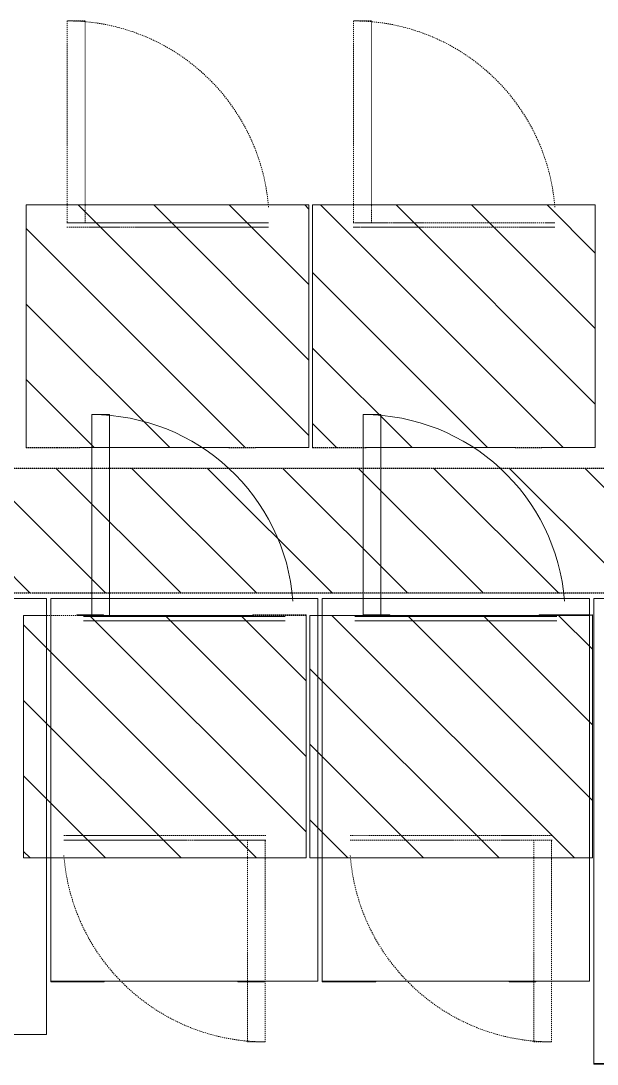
# Model space of a CAD drawing. Header units: inches. Extents: x 12491 to 15223, y 922 to 3433.
# Drawn here: x 14063.3 to 14128, y 1977.2 to 2094.4 of the extents above; entities that cross this region are included whole.
import ezdxf

# ---------------------------------------------------------------- set-up
doc = ezdxf.new("R2010")
doc.units = ezdxf.units.IN
doc.header["$MEASUREMENT"] = 0
doc.linetypes.add('Demolished', pattern=[0.1875, 0.125, -0.0625])
for name, color, linetype, lineweight in [('A-WALL-6', 254, 'Demolished', 9), ('A-WALL-8', 20, 'Demolished', 30), ('A-WALL-PATT-4', 10, 'Demolished', 9), ('M-EQPM-1', 50, 'Continuous', 9), ('M-EQPM-2', 10, 'Demolished', 9), ('M-EQPM-3', 21, 'Demolished', 9), ('M-EQPM-4', 254, 'Demolished', 9)]:
    doc.layers.add(name, color=color, linetype=linetype, lineweight=lineweight)
pattern_1 = [(135, (-12974.194, -2000.327), (-4.2426407, -4.2426407), [])]
pattern_2 = [(135, (-13006.364, -2000.327), (-4.2426407, -4.2426407), [])]
pattern_3 = [(315, (13015.407, 2073.713), (4.2426407, 4.2426407), [])]
pattern_4 = [(315, (12983.236, 2073.713), (4.2426407, 4.2426407), [])]

# ---------------------------------------------------------------- blocks, each defined once
blk = doc.blocks.new('_Stacked Dryer - D6 - DG26CS-906350-DEMO _ NEW PLAN SUPERIMPOSED - 1ST FLOOR')
at = {"layer": 'M-EQPM-2'}
h = blk.add_hatch(dxfattribs=at)
h.set_pattern_fill('FP_29', color=256, style=0, pattern_type=2)
h.set_pattern_definition(pattern_1)
h.paths.add_polyline_path([(-11.51, 0), (20.24, 0), (20.24, 27.25), (-11.51, 27.25), (-11.51, 3.47)], flags=0)
h = blk.add_hatch(dxfattribs=at)
h.set_pattern_fill('FP_29', color=256, style=0, pattern_type=2)
h.set_pattern_definition(pattern_1)
h.paths.add_polyline_path([(20.24, 27.25), (20.24, 27.31), (14.24, 27.31), (14.24, 27.25)], flags=0)
for p, q in [((20.24, 27.25), (-11.51, 27.25)), ((-11.51, 27.25), (-11.51, 0)), ((-11.51, 0), (-11.51, 27.25)), ((-11.51, 27.25), (-8.94, 27.25)), ((-8.44, 27.25), (-5.51, 27.25)), ((-2.51, 27.31), (-5.51, 27.31)), ((-5.51, 27.31), (-5.51, 27.25)), ((-2.51, 27.25), (-5.51, 27.25)), ((-5.51, 27.25), (-2.51, 27.25)), ((-5.51, 27.25), (-2.51, 27.25)), ((-2.51, 27.31), (-2.51, 27.25)), ((-2.51, 27.25), (14.24, 27.25)), ((20.24, 27.31), (14.24, 27.31)), ((14.24, 27.31), (14.24, 27.25)), ((20.24, 27.25), (14.24, 27.25)), ((14.24, 27.25), (20.24, 27.25)), ((14.24, 27.25), (20.24, 27.25)), ((20.24, 27.31), (20.24, 27.25)), ((20.24, 0), (20.24, 27.25)), ((20.24, 27.25), (20.24, 0)), ((-6, 2.5), (-6.98, 2.5)), ((-6.98, 2.5), (-6.73, 2.5)), ((-6.73, 2.5), (-6, 2.5)), ((11.95, 2.5), (-6, 2.5)), ((-6, 2.5), (15.7, 2.5)), ((15.7, 2.5), (11.95, 2.5)), ((15.7, 2), (-6.98, 2)), ((-6.98, 2), (7.86, 2)), ((7.86, 2), (15.7, 2)), ((13.64, 2), (13.64, -20.68)), ((15.64, -20.68), (15.64, 2)), ((-11.51, 0), (20.24, 0)), ((-8.94, 0), (-11.51, 0)), ((-8.94, 0), (-11.39, 0)), ((20.24, 0), (-8.44, 0)), ((20.11, 0), (-8.44, 0)), ((-8.39, 0), (17.11, 0)), ((-4.94, 0), (1.22, 0)), ((13.67, 0), (-4.94, 0)), ((13.67, 0), (-4.94, 0)), ((-4.94, 0), (13.67, 0)), ((1.22, 0), (13.67, 0)), ((-11.51, 0), (-8.94, 0)), ((-11.39, 0), (-8.94, 0)), ((-8.44, 0), (-8.39, 0)), ((-8.44, 0), (20.24, 0)), ((5.42, 0), (-4.94, 0)), ((-4.94, 0), (13.66, 0)), ((13.66, 0), (5.42, 0)), ((17.11, 0), (20.11, 0)), ((13.64, -20.68), (15.64, -20.68))]:
    blk.add_line(p, q, dxfattribs=at)
blk.add_arc((15.64, 2), 22.68, 184.3791, 270, dxfattribs=at)
at = {"layer": 'M-EQPM-3'}
for p, q in [((-5.51, 27.31), (-2.51, 27.31)), ((-5.51, 27.31), (-5.51, 27.25)), ((-2.51, 27.25), (-2.51, 27.31)), ((14.24, 27.31), (20.24, 27.31)), ((14.24, 27.31), (14.24, 27.25)), ((20.24, 27.25), (20.24, 27.31))]:
    blk.add_line(p, q, dxfattribs=at)
at = {"layer": 'M-EQPM-4'}
for p, q in [((-8.94, 27.25), (-8.44, 27.25)), ((-8.44, 0), (-8.94, 0)), ((-8.44, 0), (-8.94, 0)), ((-8.94, 0), (-8.44, 0)), ((-8.94, 0), (-8.44, 0))]:
    blk.add_line(p, q, dxfattribs=at)
blk = doc.blocks.new('_Stacked Dryer - D6 - DG26CS-V24-DEMO _ NEW PLAN SUPERIMPOSED - 1ST FLOOR')
at = {"layer": 'M-EQPM-2'}
h = blk.add_hatch(dxfattribs=at)
h.set_pattern_fill('FP_30', color=256, style=0, pattern_type=2)
h.set_pattern_definition(pattern_2)
h.paths.add_polyline_path([(-7.53, 0), (20.24, 0), (20.24, 27.25), (-11.51, 27.25), (-11.51, 0)], flags=0)
h = blk.add_hatch(dxfattribs=at)
h.set_pattern_fill('FP_30', color=256, style=0, pattern_type=2)
h.set_pattern_definition(pattern_2)
h.paths.add_polyline_path([(14.24, 27.25), (20.24, 27.25), (20.24, 27.31), (14.24, 27.31)], flags=0)
for p, q in [((20.24, 27.25), (-11.51, 27.25)), ((-11.51, 27.25), (-11.51, 0)), ((-11.51, 0), (-11.51, 27.25)), ((-11.51, 27.25), (-10.61, 27.25)), ((-10.11, 27.25), (-5.51, 27.25)), ((-2.51, 27.31), (-5.51, 27.31)), ((-5.51, 27.31), (-5.51, 27.25)), ((-2.51, 27.25), (-5.51, 27.25)), ((-5.51, 27.25), (-2.51, 27.25)), ((-5.51, 27.25), (-2.51, 27.25)), ((-2.51, 27.31), (-2.51, 27.25)), ((-2.51, 27.25), (14.24, 27.25)), ((19.89, 27.31), (14.24, 27.31)), ((14.24, 27.31), (14.24, 27.25)), ((19.89, 27.25), (14.24, 27.25)), ((14.24, 27.25), (19.89, 27.25)), ((14.24, 27.25), (19.89, 27.25)), ((19.89, 27.31), (20.24, 27.31)), ((19.89, 27.25), (20.24, 27.25)), ((19.89, 27.25), (20.24, 27.25)), ((20.24, 27.25), (20.24, 27.31)), ((20.24, 0), (20.24, 27.25)), ((-4.81, 2.5), (-6.98, 2.5)), ((-6.98, 2.5), (-6.73, 2.5)), ((-6.73, 2.5), (3.17, 2.5)), ((15.7, 2.5), (-4.81, 2.5)), ((3.17, 2.5), (15.7, 2.5)), ((5.55, 2), (-6.98, 2)), ((-6.98, 2), (11.95, 2)), ((15.7, 2), (5.55, 2)), ((11.95, 2), (15.7, 2)), ((13.64, 2), (13.64, -20.68)), ((15.64, -20.68), (15.64, 2)), ((-11.51, 0), (20.24, 0)), ((-10.61, 0), (-11.51, 0)), ((-10.61, 0), (-11.39, 0)), ((19.89, 0), (-10.11, 0)), ((19.89, 0), (-10.11, 0)), ((-8.39, 0), (17.11, 0)), ((-4.94, 0), (-2.33, 0)), ((13.67, 0), (-4.94, 0)), ((13.67, 0), (-4.94, 0)), ((-4.94, 0), (13.67, 0)), ((-2.33, 0), (1.22, 0)), ((1.22, 0), (3.3, 0)), ((3.3, 0), (13.67, 0)), ((-11.51, 0), (-10.61, 0)), ((-11.39, 0), (-10.61, 0)), ((-10.11, 0), (-8.39, 0)), ((-10.11, 0), (19.89, 0)), ((13.66, 0), (-4.94, 0)), ((-4.94, 0), (13.66, 0)), ((17.11, 0), (19.89, 0)), ((13.64, -20.68), (15.64, -20.68))]:
    blk.add_line(p, q, dxfattribs=at)
blk.add_arc((15.64, 2), 22.68, 184.3791, 270, dxfattribs=at)
at = {"layer": 'M-EQPM-3'}
for p, q in [((-5.51, 27.31), (-2.51, 27.31)), ((-5.51, 27.31), (-5.51, 27.25)), ((-2.51, 27.25), (-2.51, 27.31)), ((14.24, 27.31), (19.89, 27.31)), ((14.24, 27.31), (14.24, 27.25))]:
    blk.add_line(p, q, dxfattribs=at)
at = {"layer": 'M-EQPM-4'}
for p, q in [((-10.61, 27.25), (-10.11, 27.25)), ((20.24, 27.31), (19.89, 27.31)), ((20.24, 27.25), (19.89, 27.25)), ((20.24, 27.31), (20.24, 27.25)), ((20.24, 27.25), (20.24, 0)), ((-10.11, 0), (-10.61, 0)), ((-10.11, 0), (-10.61, 0)), ((20.24, 0), (19.89, 0)), ((20.11, 0), (19.89, 0)), ((-10.61, 0), (-10.11, 0)), ((-10.61, 0), (-10.11, 0)), ((19.89, 0), (20.11, 0)), ((19.89, 0), (20.24, 0))]:
    blk.add_line(p, q, dxfattribs=at)
blk = doc.blocks.new('_Stacked Dryer - D6 - DG26CS-V26-DEMO _ NEW PLAN SUPERIMPOSED - 1ST FLOOR')
at = {"layer": 'M-EQPM-2'}
h = blk.add_hatch(dxfattribs=at)
h.set_pattern_fill('FP_31', color=256, style=0, pattern_type=2)
h.set_pattern_definition(pattern_3)
h.paths.add_polyline_path([(20.24, 27.25), (-11.51, 27.25), (-11.51, 0), (20.24, 0), (20.24, 13.42)], flags=0)
h = blk.add_hatch(dxfattribs=at)
h.set_pattern_fill('FP_31', color=256, style=0, pattern_type=2)
h.set_pattern_definition(pattern_3)
h.paths.add_polyline_path([(20.24, 27.31), (14.24, 27.31), (14.24, 27.25), (20.24, 27.25)], flags=0)
for p, q in [((20.24, 27.25), (-11.51, 27.25)), ((-11.51, 27.25), (-11.51, 0)), ((-5.51, 27.31), (-2.51, 27.31)), ((-5.51, 27.31), (-5.51, 27.25)), ((-5.51, 27.25), (-2.51, 27.25)), ((-5.51, 27.25), (-2.51, 27.25)), ((-2.51, 27.25), (-2.51, 27.31)), ((14.24, 27.31), (20.24, 27.31)), ((14.24, 27.31), (14.24, 27.25)), ((14.24, 27.25), (20.24, 27.25)), ((14.24, 27.25), (20.24, 27.25)), ((20.24, 27.25), (20.24, 27.31)), ((20.24, 0), (20.24, 27.25)), ((13.64, 2), (13.64, -20.68)), ((15.64, -20.68), (15.64, 2)), ((-11.51, 0), (20.24, 0)), ((13.64, -20.68), (15.64, -20.68))]:
    blk.add_line(p, q, dxfattribs=at)
blk.add_arc((15.64, 2), 22.68, 184.3791, 270, dxfattribs=at)
at = {"layer": 'M-EQPM-4'}
for p, q in [((-11.51, 0), (-11.51, 27.25)), ((-11.51, 27.25), (-5.51, 27.25)), ((-2.51, 27.31), (-5.51, 27.31)), ((-5.51, 27.31), (-5.51, 27.25)), ((-2.51, 27.25), (-5.51, 27.25)), ((-2.51, 27.31), (-2.51, 27.25)), ((-2.51, 27.25), (14.24, 27.25)), ((20.24, 27.31), (14.24, 27.31)), ((14.24, 27.31), (14.24, 27.25)), ((20.24, 27.25), (14.24, 27.25)), ((20.24, 27.31), (20.24, 27.25)), ((20.24, 27.25), (20.24, 0)), ((-6, 2.5), (-6.98, 2.5)), ((-6.98, 2.5), (-6.73, 2.5)), ((-6.73, 2.5), (7.86, 2.5)), ((0.86, 2.5), (-6, 2.5)), ((15.7, 2.5), (0.86, 2.5)), ((7.86, 2.5), (14.72, 2.5)), ((14.72, 2.5), (15.7, 2.5)), ((7.86, 2), (-6.98, 2)), ((-6.98, 2), (-6, 2)), ((-6, 2), (15.7, 2)), ((10.03, 2), (7.86, 2)), ((11.95, 2), (10.03, 2)), ((15.45, 2), (11.95, 2)), ((15.7, 2), (15.45, 2)), ((20.24, 0), (-11.51, 0)), ((20.11, 0), (-11.39, 0)), ((-8.39, 0), (17.11, 0)), ((-4.94, 0), (11.05, 0)), ((13.67, 0), (-4.94, 0)), ((-3.63, 0), (-4.94, 0)), ((-4.94, 0), (13.67, 0)), ((-0.69, 0), (-3.63, 0)), ((-0.67, 0), (-2.32, 0)), ((9.41, 0), (-0.69, 0)), ((3.3, 0), (-0.67, 0)), ((13.23, 0), (3.3, 0)), ((11.05, 0), (12.35, 0)), ((12.35, 0), (13.67, 0)), ((13.66, 0), (13.23, 0)), ((-11.51, 0), (20.24, 0)), ((-11.39, 0), (-8.39, 0)), ((-2.32, 0), (-4.94, 0)), ((-4.94, 0), (13.66, 0)), ((13.67, 0), (9.41, 0)), ((17.11, 0), (20.11, 0))]:
    blk.add_line(p, q, dxfattribs=at)
blk = doc.blocks.new('_Stacked Dryer - D6 - DG26CS-V28-DEMO _ NEW PLAN SUPERIMPOSED - 1ST FLOOR')
at = {"layer": 'M-EQPM-2'}
h = blk.add_hatch(dxfattribs=at)
h.set_pattern_fill('FP_32', color=256, style=0, pattern_type=2)
h.set_pattern_definition(pattern_4)
h.paths.add_polyline_path([(20.24, 27.25), (-11.51, 27.25), (-11.51, 0), (20.24, 0), (20.24, 13.42)], flags=0)
h = blk.add_hatch(dxfattribs=at)
h.set_pattern_fill('FP_32', color=256, style=0, pattern_type=2)
h.set_pattern_definition(pattern_4)
h.paths.add_polyline_path([(20.24, 27.31), (14.24, 27.31), (14.24, 27.25), (20.24, 27.25)], flags=0)
for p, q in [((20.24, 27.25), (-11.51, 27.25)), ((-11.51, 27.25), (-11.51, 0)), ((-5.51, 27.31), (-2.51, 27.31)), ((-5.51, 27.31), (-5.51, 27.25)), ((-5.51, 27.25), (-2.51, 27.25)), ((-5.51, 27.25), (-2.51, 27.25)), ((-2.51, 27.25), (-2.51, 27.31)), ((14.24, 27.31), (20.24, 27.31)), ((14.24, 27.31), (14.24, 27.25)), ((14.24, 27.25), (20.24, 27.25)), ((14.24, 27.25), (20.24, 27.25)), ((20.24, 27.25), (20.24, 27.31)), ((20.24, 0), (20.24, 27.25)), ((13.64, 2), (13.64, -20.68)), ((15.64, -20.68), (15.64, 2)), ((-11.51, 0), (20.24, 0)), ((13.64, -20.68), (15.64, -20.68))]:
    blk.add_line(p, q, dxfattribs=at)
blk.add_arc((15.64, 2), 22.68, 184.3791, 270, dxfattribs=at)
at = {"layer": 'M-EQPM-4'}
for p, q in [((-11.51, 0), (-11.51, 27.25)), ((-11.51, 27.25), (-5.51, 27.25)), ((-2.51, 27.31), (-5.51, 27.31)), ((-5.51, 27.31), (-5.51, 27.25)), ((-2.51, 27.25), (-5.51, 27.25)), ((-2.51, 27.31), (-2.51, 27.25)), ((-2.51, 27.25), (14.24, 27.25)), ((20.24, 27.31), (14.24, 27.31)), ((14.24, 27.31), (14.24, 27.25)), ((20.24, 27.25), (14.24, 27.25)), ((20.24, 27.31), (20.24, 27.25)), ((20.24, 27.25), (20.24, 0)), ((7.86, 2.5), (-6.98, 2.5)), ((-6.98, 2.5), (13.53, 2.5)), ((15.45, 2.5), (7.86, 2.5)), ((13.53, 2.5), (15.7, 2.5)), ((15.7, 2.5), (15.45, 2.5)), ((13.53, 2), (-6.98, 2)), ((-6.98, 2), (7.86, 2)), ((7.86, 2), (15.7, 2)), ((15.7, 2), (13.53, 2)), ((20.24, 0), (-11.51, 0)), ((20.11, 0), (-11.39, 0)), ((-8.39, 0), (17.11, 0)), ((-4.94, 0), (13.67, 0)), ((13.67, 0), (-4.94, 0)), ((12.35, 0), (-4.94, 0)), ((-4.94, 0), (13.67, 0)), ((-4.51, 0), (-4.94, 0)), ((3.3, 0), (-4.51, 0)), ((13.67, 0), (12.35, 0)), ((-11.51, 0), (20.24, 0)), ((-11.39, 0), (-8.39, 0)), ((-4.94, 0), (13.66, 0)), ((11.04, 0), (3.3, 0)), ((13.66, 0), (11.04, 0)), ((17.11, 0), (20.11, 0))]:
    blk.add_line(p, q, dxfattribs=at)
blk = doc.blocks.new('_Stacked Dryer - D1-V172-DEMO _ NEW PLAN SUPERIMPOSED - 1ST FLOOR')
at = {"layer": 'M-EQPM-1'}
for p, q in [((19.11, 52.25), (-10.39, 52.25)), ((-10.39, 52.25), (-10.39, 0)), ((-10.39, 27.97), (-10.39, 52.25)), ((-10.39, 52.25), (-4.39, 52.25)), ((-1.39, 52.31), (-4.39, 52.31)), ((-4.39, 52.31), (-1.39, 52.31)), ((-4.39, 52.31), (-4.39, 52.25)), ((-4.39, 52.31), (-4.39, 52.25)), ((-1.39, 52.25), (-4.39, 52.25)), ((-4.39, 52.25), (-1.39, 52.25)), ((-4.39, 52.25), (-1.39, 52.25)), ((-1.39, 52.25), (-1.39, 52.31)), ((-1.39, 52.31), (-1.39, 52.25)), ((-1.39, 52.25), (13.11, 52.25)), ((19.11, 52.31), (13.11, 52.31)), ((13.11, 52.31), (19.11, 52.31)), ((13.11, 52.31), (13.11, 52.25)), ((13.11, 52.31), (13.11, 52.25)), ((19.11, 52.25), (13.11, 52.25)), ((13.11, 52.25), (19.11, 52.25)), ((13.11, 52.25), (19.11, 52.25)), ((19.11, 52.25), (19.11, 52.31)), ((19.11, 52.31), (19.11, 52.25)), ((19.11, 0), (19.11, 52.25)), ((19.11, 52.25), (19.11, 0)), ((-10.39, 3.22), (-10.39, 27.97)), ((-10.39, 3.13), (-10.39, 3.22)), ((-10.39, 2.41), (-10.39, 3.12)), ((-10.39, 1.22), (-10.39, 2.4)), ((-3.23, 2.5), (-6.98, 2.5)), ((-6.98, 2.5), (-1.31, 2.5)), ((5.55, 2.5), (-3.23, 2.5)), ((-1.31, 2.5), (13.53, 2.5)), ((7.86, 2.5), (5.55, 2.5)), ((15.7, 2.5), (7.86, 2.5)), ((13.53, 2.5), (14.72, 2.5)), ((14.72, 2.5), (15.45, 2.5)), ((15.45, 2.5), (15.7, 2.5)), ((-10.39, 0), (-10.39, 1.22)), ((-6, 2), (-6.98, 2)), ((-6.98, 2), (0.86, 2)), ((-3.23, 2), (-6, 2)), ((0.86, 2), (-3.23, 2)), ((10.03, 2), (0.86, 2)), ((0.86, 2), (5.55, 2)), ((5.55, 2), (10.03, 2)), ((14.72, 2), (10.03, 2)), ((10.03, 2), (15.45, 2)), ((12.52, 2), (12.52, -20.68)), ((14.52, -20.68), (14.52, 2)), ((15.45, 2), (14.72, 2)), ((15.7, 2), (15.45, 2)), ((15.45, 2), (15.7, 2)), ((-10.39, 0), (19.11, 0)), ((19.11, 0), (-10.39, 0)), ((18.99, 0), (-10.26, 0)), ((-10.26, 0), (-7.26, 0)), ((-7.26, 0), (15.99, 0)), ((-4.94, 0), (-0.69, 0)), ((13.67, 0), (-4.94, 0)), ((-4.52, 0), (-4.94, 0)), ((-4.94, 0), (13.67, 0)), ((-3.63, 0), (-4.52, 0)), ((7.5, 0), (1.22, 0)), ((7.5, 0), (9.41, 0)), ((9.41, 0), (7.5, 0)), ((9.41, 0), (11.05, 0)), ((13.24, 0), (9.41, 0)), ((12.34, 0), (11.04, 0)), ((11.05, 0), (13.67, 0)), ((13.66, 0), (12.34, 0)), ((13.67, 0), (13.24, 0)), ((-10.39, 0), (19.11, 0)), ((-2.32, 0), (-4.94, 0)), ((-4.94, 0), (13.66, 0)), ((1.22, 0), (-3.63, 0)), ((9.39, 0), (-2.32, 0)), ((-0.69, 0), (1.22, 0)), ((1.22, 0), (3.3, 0)), ((3.3, 0), (7.5, 0)), ((11.04, 0), (9.39, 0)), ((15.99, 0), (18.99, 0)), ((12.52, -20.68), (14.52, -20.68))]:
    blk.add_line(p, q, dxfattribs=at)
blk.add_arc((14.52, 2), 22.68, 184.3791, 270, dxfattribs=at)
blk = doc.blocks.new('_Stacked Dryer - D2-880941-DEMO _ NEW PLAN SUPERIMPOSED - 1ST FLOOR')
at = {"layer": 'M-EQPM-1'}
for p, q in [((21.49, 49), (-12.76, 49)), ((-12.76, 49), (-12.76, 29.14)), ((-12.76, 29.14), (-12.76, 49)), ((-12.76, 49), (-6.76, 49)), ((-3.76, 49.06), (-6.76, 49.06)), ((-6.76, 49.06), (-3.76, 49.06)), ((-6.76, 49.06), (-6.76, 49)), ((-6.76, 49.06), (-6.76, 49)), ((-3.76, 49), (-6.76, 49)), ((-6.76, 49), (-3.76, 49)), ((-6.76, 49), (-3.76, 49)), ((-3.76, 49), (-3.76, 49.06)), ((-3.76, 49.06), (-3.76, 49)), ((-3.76, 49), (15.49, 49)), ((21.49, 49.06), (15.49, 49.06)), ((15.49, 49.06), (21.49, 49.06)), ((15.49, 49.06), (15.49, 49)), ((15.49, 49.06), (15.49, 49)), ((21.49, 49), (15.49, 49)), ((15.49, 49), (21.49, 49)), ((15.49, 49), (21.49, 49)), ((21.49, 49), (21.49, 49.06)), ((21.49, 49.06), (21.49, 49)), ((21.49, 0), (21.49, 49)), ((21.49, 49), (21.49, 27.97)), ((-12.76, 29.14), (-12.76, 1.89)), ((-12.76, 1.89), (-12.76, 29.14)), ((21.49, 27.97), (21.49, 3.22)), ((7.86, 2.5), (-6.98, 2.5)), ((-6.98, 2.5), (15.7, 2.5)), ((15.7, 2.5), (7.86, 2.5)), ((21.49, 3.2), (21.49, 2.33)), ((-12.76, 1.89), (-12.76, 0)), ((-12.76, 0), (-12.76, 1.89)), ((0.86, 2), (-6.98, 2)), ((-6.98, 2), (15.7, 2)), ((15.7, 2), (0.86, 2)), ((14.89, 2), (14.89, -20.68)), ((16.89, -20.68), (16.89, 2)), ((21.49, 2.31), (21.49, 1.22)), ((21.49, 1.22), (21.49, 0)), ((-12.76, 0), (21.49, 0)), ((21.49, 0), (-12.76, 0)), ((21.36, 0), (-12.64, 0)), ((-12.64, 0), (-9.64, 0)), ((-9.64, 0), (18.36, 0)), ((-4.94, 0), (13.67, 0)), ((13.67, 0), (-4.94, 0)), ((7.5, 0), (-4.94, 0)), ((-4.94, 0), (13.67, 0)), ((13.67, 0), (7.5, 0)), ((18.36, 0), (21.36, 0)), ((-12.76, 0), (21.49, 0)), ((13.66, 0), (-4.94, 0)), ((-4.94, 0), (13.66, 0)), ((14.89, -20.68), (16.89, -20.68))]:
    blk.add_line(p, q, dxfattribs=at)
blk.add_arc((16.89, 2), 22.68, 184.3791, 270, dxfattribs=at)
blk = doc.blocks.new('_Stacked Dryer - D4 - MLG32-V174-DEMO _ NEW PLAN SUPERIMPOSED - 1ST FLOOR')
at = {"layer": 'M-EQPM-1'}
for p, q in [((19.36, 43), (-10.64, 43)), ((-10.64, 43), (-10.64, 29.14)), ((-10.64, 29.14), (-10.64, 43)), ((-10.64, 43), (-4.64, 43)), ((-1.64, 43.06), (-4.64, 43.06)), ((-4.64, 43.06), (-1.64, 43.06)), ((-4.64, 43.06), (-4.64, 43)), ((-4.64, 43.06), (-4.64, 43)), ((-1.64, 43), (-4.64, 43)), ((-4.64, 43), (-1.64, 43)), ((-4.64, 43), (-1.64, 43)), ((-1.64, 43), (-1.64, 43.06)), ((-1.64, 43.06), (-1.64, 43)), ((-1.64, 43), (13.36, 43)), ((19.36, 43.06), (13.36, 43.06)), ((13.36, 43.06), (19.36, 43.06)), ((13.36, 43.06), (13.36, 43)), ((13.36, 43.06), (13.36, 43)), ((19.36, 43), (13.36, 43)), ((13.36, 43), (19.36, 43)), ((13.36, 43), (19.36, 43)), ((19.36, 43), (19.36, 43.06)), ((19.36, 43.06), (19.36, 43)), ((19.36, 29.14), (19.36, 43)), ((19.36, 43), (19.36, 29.14)), ((-10.64, 29.14), (-10.64, 1.89)), ((-10.64, 1.82), (-10.64, 29.14)), ((19.36, 1.89), (19.36, 29.14)), ((19.36, 29.14), (19.36, 1.89)), ((-6, 2.5), (-6.98, 2.5)), ((-6.98, 2.5), (-6.73, 2.5)), ((-6.73, 2.5), (3.17, 2.5)), ((-4.81, 2.5), (-6, 2.5)), ((-3.23, 2.5), (-4.81, 2.5)), ((0.86, 2.5), (-3.23, 2.5)), ((14.72, 2.5), (0.86, 2.5)), ((3.17, 2.5), (11.95, 2.5)), ((11.95, 2.5), (15.7, 2.5)), ((15.7, 2.5), (14.72, 2.5)), ((-10.64, 1.89), (-10.64, 0)), ((-10.64, 0), (-10.64, 1.82)), ((-6.73, 2), (-6.98, 2)), ((-6.98, 2), (-6.73, 2)), ((7.86, 2), (-6.73, 2)), ((-6.73, 2), (-4.81, 2)), ((-4.81, 2), (-1.31, 2)), ((-1.31, 2), (11.95, 2)), ((14.72, 2), (7.86, 2)), ((11.95, 2), (15.7, 2)), ((12.77, 2), (12.77, -20.68)), ((15.7, 2), (14.72, 2)), ((14.77, -20.68), (14.77, 2)), ((19.36, 0), (19.36, 1.89)), ((19.36, 1.89), (19.36, 0)), ((-10.64, 0), (19.36, 0)), ((19.36, 0), (-10.64, 0)), ((19.24, 0), (-10.51, 0)), ((-10.51, 0), (-7.51, 0)), ((-7.51, 0), (16.24, 0)), ((-4.94, 0), (13.67, 0)), ((13.67, 0), (-4.94, 0)), ((13.67, 0), (-4.94, 0)), ((-4.94, 0), (13.67, 0)), ((7.49, 0), (5.42, 0)), ((13.66, 0), (7.49, 0)), ((-10.64, 0), (19.36, 0)), ((-3.62, 0), (-4.94, 0)), ((-4.94, 0), (13.66, 0)), ((5.42, 0), (-3.62, 0)), ((16.24, 0), (19.24, 0)), ((12.77, -20.68), (14.77, -20.68))]:
    blk.add_line(p, q, dxfattribs=at)
blk.add_arc((14.77, 2), 22.68, 184.3791, 270, dxfattribs=at)
blk = doc.blocks.new('_Stacked Dryer - D4 - MLG32-V175-DEMO _ NEW PLAN SUPERIMPOSED - 1ST FLOOR')
at = {"layer": 'M-EQPM-1'}
for p, q in [((19.36, 43), (-10.64, 43)), ((-10.64, 43), (-10.64, 29.14)), ((-10.64, 29.14), (-10.64, 43)), ((-10.64, 43), (-4.64, 43)), ((-1.64, 43.06), (-4.64, 43.06)), ((-4.64, 43.06), (-1.64, 43.06)), ((-4.64, 43.06), (-4.64, 43)), ((-4.64, 43.06), (-4.64, 43)), ((-1.64, 43), (-4.64, 43)), ((-4.64, 43), (-1.64, 43)), ((-4.64, 43), (-1.64, 43)), ((-1.64, 43), (-1.64, 43.06)), ((-1.64, 43.06), (-1.64, 43)), ((-1.64, 43), (13.36, 43)), ((19.36, 43.06), (13.36, 43.06)), ((13.36, 43.06), (19.36, 43.06)), ((13.36, 43.06), (13.36, 43)), ((13.36, 43.06), (13.36, 43)), ((19.36, 43), (13.36, 43)), ((13.36, 43), (19.36, 43)), ((13.36, 43), (19.36, 43)), ((19.36, 43), (19.36, 43.06)), ((19.36, 43.06), (19.36, 43)), ((19.36, 29.14), (19.36, 43)), ((19.36, 43), (19.36, 29.14)), ((-10.64, 29.14), (-10.64, 1.89)), ((-10.64, 1.89), (-10.64, 29.14)), ((19.36, 1.89), (19.36, 29.14)), ((19.36, 29.14), (19.36, 1.89)), ((0.86, 2.5), (-6.98, 2.5)), ((-6.98, 2.5), (-6, 2.5)), ((-6, 2.5), (-1.31, 2.5)), ((-1.31, 2.5), (3.17, 2.5)), ((10.03, 2.5), (0.86, 2.5)), ((3.17, 2.5), (10.03, 2.5)), ((15.7, 2.5), (10.03, 2.5)), ((10.03, 2.5), (15.7, 2.5)), ((-10.64, 1.89), (-10.64, 0)), ((-10.64, 0), (-10.64, 1.89)), ((-3.23, 2), (-6.98, 2)), ((-6.98, 2), (-6, 2)), ((-6, 2), (0.86, 2)), ((10.03, 2), (-3.23, 2)), ((0.86, 2), (7.86, 2)), ((7.86, 2), (10.03, 2)), ((15.45, 2), (10.03, 2)), ((10.03, 2), (11.95, 2)), ((11.95, 2), (15.45, 2)), ((12.77, 2), (12.77, -20.68)), ((14.77, -20.68), (14.77, 2)), ((15.7, 2), (15.45, 2)), ((15.45, 2), (15.7, 2)), ((19.36, 0), (19.36, 1.89)), ((19.36, 1.89), (19.36, 0)), ((-10.64, 0), (19.36, 0)), ((19.36, 0), (-10.64, 0)), ((19.24, 0), (-10.51, 0)), ((-10.51, 0), (-7.51, 0)), ((-7.51, 0), (16.24, 0)), ((-4.94, 0), (13.67, 0)), ((13.67, 0), (-4.94, 0)), ((13.67, 0), (-4.94, 0)), ((-4.94, 0), (13.67, 0)), ((-10.64, 0), (19.36, 0)), ((13.66, 0), (-4.94, 0)), ((-4.94, 0), (13.66, 0)), ((16.24, 0), (19.24, 0)), ((12.77, -20.68), (14.77, -20.68))]:
    blk.add_line(p, q, dxfattribs=at)
blk.add_arc((14.77, 2), 22.68, 184.3791, 270, dxfattribs=at)

msp = doc.modelspace()

# ---------------------------------------------------------------- hatches: boundary and pattern name
at = {"layer": 'A-WALL-PATT-4'}
h = msp.add_hatch(dxfattribs=at)
h.set_pattern_fill('FP_3', color=256, style=0, pattern_type=2)
h.set_pattern_definition([(135, (1100.899, 0), (-4.2426407, -4.2426407), [])])
h.paths.add_polyline_path([(14073.449, 2030.099), (14129.925, 2030.099), (14129.925, 2044.099), (14060.925, 2044.099), (14060.925, 2030.099)], flags=0)

# ---------------------------------------------------------------- linework, layer by layer
at = {"layer": 'A-WALL-6'}
for p, q in [((14181.925, 2044.099), (14008.925, 2044.099)), ((14008.925, 2030.099), (14181.925, 2030.099))]:
    msp.add_line(p, q, dxfattribs=at)
at = {"layer": 'A-WALL-8'}
for p, q in [((14129.925, 2044.099), (14060.925, 2044.099)), ((14060.925, 2030.099), (14129.925, 2030.099))]:
    msp.add_line(p, q, dxfattribs=at)

# ---------------------------------------------------------------- block references
at = {"layer": 'M-EQPM-1', "rotation": 180}
for name, p in [('_Stacked Dryer - D2-880941-DEMO _ NEW PLAN SUPERIMPOSED - 1ST FLOOR', (14053.388, 2029.463)), ('_Stacked Dryer - D4 - MLG32-V175-DEMO _ NEW PLAN SUPERIMPOSED - 1ST FLOOR', (14086.013, 2029.463)), ('_Stacked Dryer - D4 - MLG32-V174-DEMO _ NEW PLAN SUPERIMPOSED - 1ST FLOOR', (14116.513, 2029.463)), ('_Stacked Dryer - D1-V172-DEMO _ NEW PLAN SUPERIMPOSED - 1ST FLOOR', (14146.763, 2029.463))]:
    msp.add_blockref(name, p, dxfattribs=at)
at = {"layer": 'M-EQPM-2'}
for name, p in [('_Stacked Dryer - D6 - DG26CS-906350-DEMO _ NEW PLAN SUPERIMPOSED - 1ST FLOOR', (14075.093, 2000.327)), ('_Stacked Dryer - D6 - DG26CS-V24-DEMO _ NEW PLAN SUPERIMPOSED - 1ST FLOOR', (14107.264, 2000.327))]:
    msp.add_blockref(name, p, dxfattribs=at)
at = {"layer": 'M-EQPM-4', "rotation": 180}
for name, p in [('_Stacked Dryer - D6 - DG26CS-V28-DEMO _ NEW PLAN SUPERIMPOSED - 1ST FLOOR', (14084.136, 2073.713)), ('_Stacked Dryer - D6 - DG26CS-V26-DEMO _ NEW PLAN SUPERIMPOSED - 1ST FLOOR', (14116.306, 2073.713))]:
    msp.add_blockref(name, p, dxfattribs=at)

doc.saveas('drawing.dxf')
